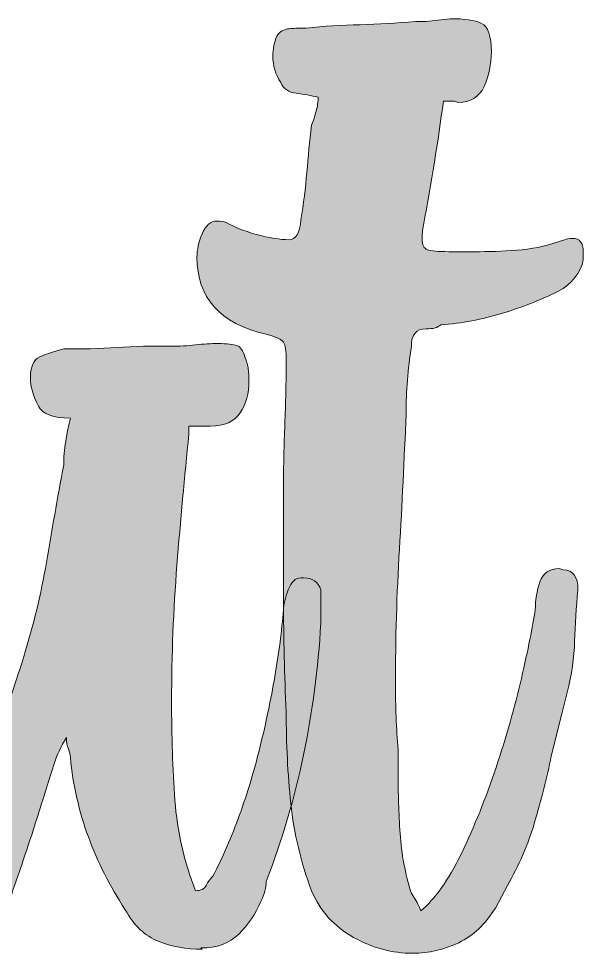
# Model space of a CAD drawing. Header units: inches. Extents: x 199 to 881, y -919 to -164.
# Drawn here: x 718.5 to 881.4, y -461.3 to -191.4 of the extents above; entities that cross this region are included whole.
import ezdxf

# ---------------------------------------------------------------- set-up
doc = ezdxf.new("R2010")
doc.units = ezdxf.units.IN
doc.header["$MEASUREMENT"] = 0
doc.layers.add('Layer 1', color=7, linetype='Continuous')

# ---------------------------------------------------------------- blocks, each defined once
blk = doc.blocks.new('block 4')
at = {"layer": 'Layer 1', "true_color": 0x040404}
h = blk.add_hatch(color=18, dxfattribs=at)
h.dxf.hatch_style = 2
edge = h.paths.add_edge_path()
edge.add_spline(control_points=[(854.91, -201.01), (854.91, -204.6), (854.21, -207.93), (852.8, -211.01), (851.39, -214.09), (848.89, -215.62), (845.3, -215.62), (845.3, -215.62), (844.15, -215.24), (844.15, -215.24), (844.15, -215.24), (843.76, -215.24), (843.76, -215.24), (843.76, -215.24), (841.07, -215.24), (841.07, -215.24), (839.53, -226.77), (837.61, -238.69), (835.3, -251), (835.04, -252.28), (834.92, -253.69), (834.92, -255.23), (834.92, -256.77), (835.43, -257.73), (836.46, -258.11), (837.48, -258.5), (839.53, -258.69), (842.61, -258.69), (842.61, -258.69), (851.45, -258.69), (851.45, -258.69), (855.55, -258.69), (859.65, -258.5), (863.76, -258.11), (867.86, -257.73), (871.96, -256.77), (876.06, -255.23), (876.57, -254.98), (877.34, -254.84), (878.37, -254.84), (880.42, -254.84), (881.44, -256.13), (881.44, -258.69), (881.44, -258.69), (881.44, -261), (881.44, -261), (880.68, -264.84), (878.24, -267.92), (874.14, -270.23), (868.76, -272.79), (863.31, -274.91), (857.8, -276.57), (852.28, -278.24), (846.45, -279.33), (840.3, -279.84), (839.53, -280.61), (838.12, -280.99), (836.07, -280.99), (833.25, -280.99), (831.84, -282.66), (831.84, -285.99), (831.33, -289.33), (830.94, -292.59), (830.69, -295.8), (830.43, -299.01), (830.3, -302.27), (830.3, -305.6), (829.79, -318.67), (829.15, -331.69), (828.38, -344.63), (827.61, -357.58), (827.23, -370.58), (827.23, -383.66), (827.23, -386.73), (827.29, -389.88), (827.42, -393.08), (827.55, -396.29), (827.74, -399.42), (828, -402.5), (828, -402.5), (828, -409.04), (828, -409.04), (828, -414.94), (828.19, -420.83), (828.58, -426.73), (828.96, -432.63), (830.05, -438.39), (831.84, -444.03), (832.35, -444.8), (832.8, -445.51), (833.19, -446.14), (833.57, -446.79), (834.02, -447.75), (834.54, -449.03), (838.63, -445.7), (842.54, -440.18), (846.26, -432.49), (849.98, -424.8), (853.31, -416.54), (856.26, -407.69), (859.2, -398.85), (861.64, -390.26), (863.57, -381.93), (865.49, -373.6), (866.84, -367), (867.6, -362.13), (867.6, -359.31), (868.05, -356.62), (868.95, -354.05), (869.84, -351.49), (871.7, -350.21), (874.52, -350.21), (874.52, -350.21), (875.68, -350.59), (875.68, -350.59), (878.5, -350.59), (879.91, -352.51), (879.91, -356.36), (879.39, -361.49), (879.07, -366.42), (878.95, -371.16), (878.81, -375.91), (878.11, -380.84), (876.83, -385.97), (876.57, -386.99), (876.32, -388.02), (876.06, -389.04), (875.8, -390.07), (875.55, -391.1), (875.29, -392.12), (875.29, -392.12), (872.22, -404.42), (872.22, -404.42), (870.93, -410.58), (869.33, -416.92), (867.41, -423.46), (865.49, -429.99), (862.86, -436.09), (859.53, -441.72), (859.53, -441.72), (856.07, -448.26), (856.07, -448.26), (853.24, -452.87), (849.72, -456.21), (845.49, -458.26), (841.27, -460.31), (836.84, -461.33), (832.23, -461.33), (826.33, -461.33), (820.63, -459.79), (815.12, -456.72), (809.6, -453.64), (805.56, -449.16), (803.01, -443.26), (799.93, -435.06), (797.94, -426.67), (797.04, -418.07), (796.14, -409.49), (795.7, -400.71), (795.7, -391.73), (795.18, -380.97), (794.93, -370.2), (794.93, -359.43), (794.93, -348.67), (794.93, -337.65), (794.93, -326.37), (794.93, -320.47), (795.06, -314.51), (795.31, -308.49), (795.57, -302.47), (795.7, -296.37), (795.7, -290.22), (795.7, -287.4), (795.44, -285.61), (794.93, -284.84), (794.41, -284.07), (792.75, -283.3), (789.93, -282.53), (776.6, -279.45), (769.94, -272.02), (769.94, -260.23), (769.94, -258.18), (770.45, -255.94), (771.47, -253.5), (772.5, -251.07), (773.91, -249.85), (775.7, -249.85), (776.73, -249.85), (777.63, -249.98), (778.39, -250.23), (780.44, -251.52), (783.33, -252.67), (787.05, -253.69), (790.76, -254.72), (793.9, -255.23), (796.47, -255.23), (798.52, -255.23), (799.67, -253.31), (799.93, -249.46), (800.7, -244.85), (801.27, -240.3), (801.66, -235.81), (802.04, -231.33), (802.49, -226.77), (803.01, -222.16), (803.52, -220.88), (803.97, -219.54), (804.35, -218.12), (804.73, -216.72), (804.93, -215.37), (804.93, -214.09), (802.87, -213.58), (800.76, -213.19), (798.58, -212.93), (796.4, -212.68), (794.93, -211.65), (794.16, -209.86), (792.62, -207.55), (791.85, -204.99), (791.85, -202.17), (791.85, -200.12), (792.24, -198.19), (793.01, -196.4), (793.78, -195.12), (794.99, -194.41), (796.66, -194.28), (798.32, -194.16), (799.93, -194.09), (801.47, -194.09), (806.59, -193.58), (811.78, -193.26), (817.04, -193.13), (822.29, -193), (827.61, -192.69), (833, -192.17), (833, -192.17), (836.07, -192.17), (836.07, -192.17), (836.07, -192.17), (842.99, -191.4), (842.99, -191.4), (847.09, -191.4), (850.11, -191.85), (852.03, -192.75), (853.95, -193.65), (854.91, -196.4), (854.91, -201.01)], knot_values=[0, 0, 0, 0, 1, 1, 1, 2, 2, 2, 3, 3, 3, 4, 4, 4, 5, 5, 5, 6, 6, 6, 7, 7, 7, 8, 8, 8, 9, 9, 9, 10, 10, 10, 11, 11, 11, 12, 12, 12, 13, 13, 13, 14, 14, 14, 15, 15, 15, 16, 16, 16, 17, 17, 17, 18, 18, 18, 19, 19, 19, 20, 20, 20, 21, 21, 21, 22, 22, 22, 23, 23, 23, 24, 24, 24, 25, 25, 25, 26, 26, 26, 27, 27, 27, 28, 28, 28, 29, 29, 29, 30, 30, 30, 31, 31, 31, 32, 32, 32, 33, 33, 33, 34, 34, 34, 35, 35, 35, 36, 36, 36, 37, 37, 37, 38, 38, 38, 39, 39, 39, 40, 40, 40, 41, 41, 41, 42, 42, 42, 43, 43, 43, 44, 44, 44, 45, 45, 45, 46, 46, 46, 47, 47, 47, 48, 48, 48, 49, 49, 49, 50, 50, 50, 51, 51, 51, 52, 52, 52, 53, 53, 53, 54, 54, 54, 55, 55, 55, 56, 56, 56, 57, 57, 57, 58, 58, 58, 59, 59, 59, 60, 60, 60, 61, 61, 61, 62, 62, 62, 63, 63, 63, 64, 64, 64, 65, 65, 65, 66, 66, 66, 67, 67, 67, 68, 68, 68, 69, 69, 69, 70, 70, 70, 71, 71, 71, 72, 72, 72, 73, 73, 73, 74, 74, 74, 75, 75, 75, 76, 76, 76, 77, 77, 77, 78, 78, 78, 79, 79, 79, 80, 80, 80, 81, 81, 81, 82, 82, 82, 82], degree=3, periodic=1)
h = blk.add_hatch(color=18, dxfattribs=at)
h.dxf.hatch_style = 2
edge = h.paths.add_edge_path()
edge.add_spline(control_points=[(762.63, -388.27), (762.63, -398.53), (762.95, -408.14), (763.6, -417.11), (764.23, -426.09), (766.22, -434.8), (769.56, -443.26), (771.09, -443.26), (772.11, -442.75), (772.63, -441.72), (773.14, -440.7), (773.79, -439.8), (774.56, -439.03), (777.37, -433.65), (779.94, -427.75), (782.24, -421.34), (784.55, -414.94), (786.54, -408.33), (788.2, -401.54), (789.87, -394.75), (791.28, -388.02), (792.43, -381.35), (793.59, -374.69), (794.42, -368.28), (794.93, -362.13), (794.93, -360.59), (795.38, -358.67), (796.28, -356.36), (797.18, -354.05), (798.39, -352.9), (799.93, -352.9), (799.93, -352.9), (800.7, -352.9), (800.7, -352.9), (803.26, -352.9), (804.93, -354.05), (805.7, -356.36), (805.7, -356.36), (805.7, -365.97), (805.7, -365.97), (804.93, -379.04), (803.26, -391.73), (800.7, -404.04), (798.14, -416.34), (794.55, -428.52), (789.94, -440.57), (789.94, -442.36), (789.42, -444.29), (788.4, -446.34), (786.86, -449.93), (784.74, -453.06), (782.05, -455.76), (779.36, -458.45), (775.71, -459.79), (771.09, -459.79), (771.09, -459.79), (771.48, -460.18), (771.48, -460.18), (766.86, -460.18), (762.63, -459.41), (758.79, -457.87), (754.95, -456.33), (751.74, -453.26), (749.18, -448.64), (744.82, -441.98), (741.29, -434.99), (738.6, -427.69), (735.91, -420.38), (734.18, -412.76), (733.41, -404.81), (733.41, -404.04), (733.22, -403.21), (732.84, -402.31), (732.45, -401.41), (732.26, -400.33), (732.26, -399.04), (730.72, -401.61), (729.57, -404.04), (728.8, -406.35), (728.03, -408.65), (727.26, -411.09), (726.49, -413.65), (724.69, -419.55), (722.84, -425.38), (720.91, -431.15), (718.99, -436.91), (717, -442.75), (714.95, -448.64), (712.9, -453), (710.15, -456.08), (706.69, -457.87), (703.23, -459.67), (699.32, -460.56), (694.96, -460.56), (688.04, -460.56), (682.21, -458.58), (677.46, -454.6), (672.72, -450.63), (668.81, -445.7), (665.74, -439.8), (662.66, -433.91), (660.41, -427.56), (659.01, -420.76), (657.6, -413.98), (656.89, -407.76), (656.89, -402.11), (656.63, -398.02), (656.51, -393.98), (656.51, -390), (656.51, -386.03), (656.51, -381.87), (656.51, -377.51), (656.51, -367.51), (656.83, -357.45), (657.47, -347.32), (658.11, -337.2), (659.33, -327.14), (661.12, -317.14), (661.38, -316.88), (661.51, -316.5), (661.51, -315.98), (661.51, -315.98), (662.28, -313.29), (662.28, -313.29), (662.28, -313.04), (662.34, -312.85), (662.47, -312.71), (662.59, -312.59), (662.66, -312.4), (662.66, -312.14), (661.63, -312.14), (661.12, -311.75), (661.12, -310.99), (657.02, -310.99), (653.75, -310.35), (651.32, -309.06), (648.88, -307.78), (647.66, -305.09), (647.66, -300.99), (647.66, -298.68), (648.3, -296.5), (649.59, -294.45), (650.1, -293.17), (651.12, -292.47), (652.66, -292.34), (654.2, -292.21), (655.61, -292.14), (656.89, -292.14), (658.17, -291.89), (659.52, -291.76), (660.93, -291.76), (662.34, -291.76), (663.68, -291.76), (664.97, -291.76), (664.97, -291.76), (680.35, -290.61), (680.35, -290.61), (681.63, -290.61), (682.97, -290.54), (684.39, -290.41), (685.79, -290.29), (687.14, -290.22), (688.42, -290.22), (688.42, -290.22), (691.88, -290.22), (691.88, -290.22), (691.88, -290.22), (699.19, -289.45), (699.19, -289.45), (702.78, -289.45), (705.66, -289.97), (707.84, -290.99), (710.02, -292.02), (711.11, -294.71), (711.11, -299.06), (711.11, -302.66), (710.21, -305.93), (708.42, -308.87), (706.62, -311.82), (703.8, -313.29), (699.96, -313.29), (699.96, -313.29), (694.96, -313.29), (694.96, -313.29), (694.96, -313.29), (694.96, -315.98), (694.96, -315.98), (693.67, -330.6), (692.59, -344.95), (691.69, -359.05), (690.79, -373.15), (690.35, -387.89), (690.35, -403.27), (690.35, -407.37), (690.47, -411.41), (690.73, -415.38), (690.98, -419.36), (691.37, -423.4), (691.88, -427.49), (691.88, -428.78), (692.01, -430.06), (692.27, -431.34), (692.52, -432.63), (692.91, -433.91), (693.42, -435.18), (693.42, -435.44), (693.55, -435.57), (693.81, -435.57), (694.32, -436.09), (694.83, -436.47), (695.34, -436.72), (696.62, -435.95), (697.58, -434.87), (698.23, -433.45), (698.86, -432.05), (699.57, -430.7), (700.34, -429.42), (702.39, -425.32), (704.31, -421.15), (706.11, -416.92), (707.9, -412.69), (709.44, -408.27), (710.72, -403.65), (712, -399.04), (713.48, -394.49), (715.15, -390), (716.81, -385.52), (718.41, -380.71), (719.95, -375.58), (722.77, -366.61), (724.95, -357.58), (726.49, -348.48), (728.03, -339.38), (729.69, -329.96), (731.49, -320.21), (731.49, -318.16), (731.68, -315.92), (732.07, -313.48), (732.45, -311.05), (732.89, -308.81), (733.41, -306.76), (728.54, -306.76), (725.46, -305.6), (724.18, -303.29), (722.65, -300.22), (721.88, -297.53), (721.88, -295.22), (721.88, -291.89), (722.77, -289.84), (724.57, -289.07), (726.36, -288.3), (728.67, -287.53), (731.49, -286.76), (731.49, -286.76), (739.18, -286.76), (739.18, -286.76), (739.18, -286.76), (754.56, -285.99), (754.56, -285.99), (754.56, -285.99), (762.25, -285.99), (762.25, -285.99), (764.81, -285.99), (767.25, -285.86), (769.56, -285.61), (771.86, -285.36), (774.04, -285.22), (776.09, -285.22), (778.65, -285.22), (780.45, -285.42), (781.48, -285.8), (782.5, -286.18), (783.27, -287.28), (783.78, -289.07), (784.29, -290.35), (784.61, -291.51), (784.74, -292.53), (784.87, -293.56), (784.94, -294.71), (784.94, -295.99), (784.94, -299.58), (784.1, -302.66), (782.44, -305.22), (780.77, -307.78), (777.88, -309.06), (773.79, -309.06), (773.79, -309.06), (767.63, -309.06), (767.63, -309.06), (767.63, -309.06), (767.63, -311.37), (767.63, -311.37), (766.35, -323.68), (765.19, -336.3), (764.17, -349.25), (763.15, -362.19), (762.63, -375.2), (762.63, -388.27)], knot_values=[0, 0, 0, 0, 1, 1, 1, 2, 2, 2, 3, 3, 3, 4, 4, 4, 5, 5, 5, 6, 6, 6, 7, 7, 7, 8, 8, 8, 9, 9, 9, 10, 10, 10, 11, 11, 11, 12, 12, 12, 13, 13, 13, 14, 14, 14, 15, 15, 15, 16, 16, 16, 17, 17, 17, 18, 18, 18, 19, 19, 19, 20, 20, 20, 21, 21, 21, 22, 22, 22, 23, 23, 23, 24, 24, 24, 25, 25, 25, 26, 26, 26, 27, 27, 27, 28, 28, 28, 29, 29, 29, 30, 30, 30, 31, 31, 31, 32, 32, 32, 33, 33, 33, 34, 34, 34, 35, 35, 35, 36, 36, 36, 37, 37, 37, 38, 38, 38, 39, 39, 39, 40, 40, 40, 41, 41, 41, 42, 42, 42, 43, 43, 43, 44, 44, 44, 45, 45, 45, 46, 46, 46, 47, 47, 47, 48, 48, 48, 49, 49, 49, 50, 50, 50, 51, 51, 51, 52, 52, 52, 53, 53, 53, 54, 54, 54, 55, 55, 55, 56, 56, 56, 57, 57, 57, 58, 58, 58, 59, 59, 59, 60, 60, 60, 61, 61, 61, 62, 62, 62, 63, 63, 63, 64, 64, 64, 65, 65, 65, 66, 66, 66, 67, 67, 67, 68, 68, 68, 69, 69, 69, 70, 70, 70, 71, 71, 71, 72, 72, 72, 73, 73, 73, 74, 74, 74, 75, 75, 75, 76, 76, 76, 77, 77, 77, 78, 78, 78, 79, 79, 79, 80, 80, 80, 81, 81, 81, 82, 82, 82, 83, 83, 83, 84, 84, 84, 85, 85, 85, 86, 86, 86, 87, 87, 87, 88, 88, 88, 89, 89, 89, 90, 90, 90, 91, 91, 91, 92, 92, 92, 93, 93, 93, 94, 94, 94, 95, 95, 95, 96, 96, 96, 97, 97, 97, 98, 98, 98, 99, 99, 99, 99], degree=3, periodic=1)
at = {"layer": 'Layer 1', "lineweight": 0}
for points, knots in [([(854.91, -201.01), (854.91, -204.6), (854.21, -207.93), (852.8, -211.01), (851.39, -214.09), (848.89, -215.62), (845.3, -215.62), (845.3, -215.62), (844.15, -215.24), (844.15, -215.24), (844.15, -215.24), (843.76, -215.24), (843.76, -215.24), (843.76, -215.24), (841.07, -215.24), (841.07, -215.24), (839.53, -226.77), (837.61, -238.69), (835.3, -251), (835.04, -252.28), (834.92, -253.69), (834.92, -255.23), (834.92, -256.77), (835.43, -257.73), (836.46, -258.11), (837.48, -258.5), (839.53, -258.69), (842.61, -258.69), (842.61, -258.69), (851.45, -258.69), (851.45, -258.69), (855.55, -258.69), (859.65, -258.5), (863.76, -258.11), (867.86, -257.73), (871.96, -256.77), (876.06, -255.23), (876.57, -254.98), (877.34, -254.84), (878.37, -254.84), (880.42, -254.84), (881.44, -256.13), (881.44, -258.69), (881.44, -258.69), (881.44, -261), (881.44, -261), (880.68, -264.84), (878.24, -267.92), (874.14, -270.23), (868.76, -272.79), (863.31, -274.91), (857.8, -276.57), (852.28, -278.24), (846.45, -279.33), (840.3, -279.84), (839.53, -280.61), (838.12, -280.99), (836.07, -280.99), (833.25, -280.99), (831.84, -282.66), (831.84, -285.99), (831.33, -289.33), (830.94, -292.59), (830.69, -295.8), (830.43, -299.01), (830.3, -302.27), (830.3, -305.6), (829.79, -318.67), (829.15, -331.69), (828.38, -344.63), (827.61, -357.58), (827.23, -370.58), (827.23, -383.66), (827.23, -386.73), (827.29, -389.88), (827.42, -393.08), (827.55, -396.29), (827.74, -399.42), (828, -402.5), (828, -402.5), (828, -409.04), (828, -409.04), (828, -414.94), (828.19, -420.83), (828.58, -426.73), (828.96, -432.63), (830.05, -438.39), (831.84, -444.03), (832.35, -444.8), (832.8, -445.51), (833.19, -446.14), (833.57, -446.79), (834.02, -447.75), (834.54, -449.03), (838.63, -445.7), (842.54, -440.18), (846.26, -432.49), (849.98, -424.8), (853.31, -416.54), (856.26, -407.69), (859.2, -398.85), (861.64, -390.26), (863.57, -381.93), (865.49, -373.6), (866.84, -367), (867.6, -362.13), (867.6, -359.31), (868.05, -356.62), (868.95, -354.05), (869.84, -351.49), (871.7, -350.21), (874.52, -350.21), (874.52, -350.21), (875.68, -350.59), (875.68, -350.59), (878.5, -350.59), (879.91, -352.51), (879.91, -356.36), (879.39, -361.49), (879.07, -366.42), (878.95, -371.16), (878.81, -375.91), (878.11, -380.84), (876.83, -385.97), (876.57, -386.99), (876.32, -388.02), (876.06, -389.04), (875.8, -390.07), (875.55, -391.1), (875.29, -392.12), (875.29, -392.12), (872.22, -404.42), (872.22, -404.42), (870.93, -410.58), (869.33, -416.92), (867.41, -423.46), (865.49, -429.99), (862.86, -436.09), (859.53, -441.72), (859.53, -441.72), (856.07, -448.26), (856.07, -448.26), (853.24, -452.87), (849.72, -456.21), (845.49, -458.26), (841.27, -460.31), (836.84, -461.33), (832.23, -461.33), (826.33, -461.33), (820.63, -459.79), (815.12, -456.72), (809.6, -453.64), (805.56, -449.16), (803.01, -443.26), (799.93, -435.06), (797.94, -426.67), (797.04, -418.07), (796.14, -409.49), (795.7, -400.71), (795.7, -391.73), (795.18, -380.97), (794.93, -370.2), (794.93, -359.43), (794.93, -348.67), (794.93, -337.65), (794.93, -326.37), (794.93, -320.47), (795.06, -314.51), (795.31, -308.49), (795.57, -302.47), (795.7, -296.37), (795.7, -290.22), (795.7, -287.4), (795.44, -285.61), (794.93, -284.84), (794.41, -284.07), (792.75, -283.3), (789.93, -282.53), (776.6, -279.45), (769.94, -272.02), (769.94, -260.23), (769.94, -258.18), (770.45, -255.94), (771.47, -253.5), (772.5, -251.07), (773.91, -249.85), (775.7, -249.85), (776.73, -249.85), (777.63, -249.98), (778.39, -250.23), (780.44, -251.52), (783.33, -252.67), (787.05, -253.69), (790.76, -254.72), (793.9, -255.23), (796.47, -255.23), (798.52, -255.23), (799.67, -253.31), (799.93, -249.46), (800.7, -244.85), (801.27, -240.3), (801.66, -235.81), (802.04, -231.33), (802.49, -226.77), (803.01, -222.16), (803.52, -220.88), (803.97, -219.54), (804.35, -218.12), (804.73, -216.72), (804.93, -215.37), (804.93, -214.09), (802.87, -213.58), (800.76, -213.19), (798.58, -212.93), (796.4, -212.68), (794.93, -211.65), (794.16, -209.86), (792.62, -207.55), (791.85, -204.99), (791.85, -202.17), (791.85, -200.12), (792.24, -198.19), (793.01, -196.4), (793.78, -195.12), (794.99, -194.41), (796.66, -194.28), (798.32, -194.16), (799.93, -194.09), (801.47, -194.09), (806.59, -193.58), (811.78, -193.26), (817.04, -193.13), (822.29, -193), (827.61, -192.69), (833, -192.17), (833, -192.17), (836.07, -192.17), (836.07, -192.17), (836.07, -192.17), (842.99, -191.4), (842.99, -191.4), (847.09, -191.4), (850.11, -191.85), (852.03, -192.75), (853.95, -193.65), (854.91, -196.4), (854.91, -201.01)], [0, 0, 0, 0, 1, 1, 1, 2, 2, 2, 3, 3, 3, 4, 4, 4, 5, 5, 5, 6, 6, 6, 7, 7, 7, 8, 8, 8, 9, 9, 9, 10, 10, 10, 11, 11, 11, 12, 12, 12, 13, 13, 13, 14, 14, 14, 15, 15, 15, 16, 16, 16, 17, 17, 17, 18, 18, 18, 19, 19, 19, 20, 20, 20, 21, 21, 21, 22, 22, 22, 23, 23, 23, 24, 24, 24, 25, 25, 25, 26, 26, 26, 27, 27, 27, 28, 28, 28, 29, 29, 29, 30, 30, 30, 31, 31, 31, 32, 32, 32, 33, 33, 33, 34, 34, 34, 35, 35, 35, 36, 36, 36, 37, 37, 37, 38, 38, 38, 39, 39, 39, 40, 40, 40, 41, 41, 41, 42, 42, 42, 43, 43, 43, 44, 44, 44, 45, 45, 45, 46, 46, 46, 47, 47, 47, 48, 48, 48, 49, 49, 49, 50, 50, 50, 51, 51, 51, 52, 52, 52, 53, 53, 53, 54, 54, 54, 55, 55, 55, 56, 56, 56, 57, 57, 57, 58, 58, 58, 59, 59, 59, 60, 60, 60, 61, 61, 61, 62, 62, 62, 63, 63, 63, 64, 64, 64, 65, 65, 65, 66, 66, 66, 67, 67, 67, 68, 68, 68, 69, 69, 69, 70, 70, 70, 71, 71, 71, 72, 72, 72, 73, 73, 73, 74, 74, 74, 75, 75, 75, 76, 76, 76, 77, 77, 77, 78, 78, 78, 79, 79, 79, 80, 80, 80, 81, 81, 81, 82, 82, 82, 82]), ([(762.63, -388.27), (762.63, -398.53), (762.95, -408.14), (763.6, -417.11), (764.23, -426.09), (766.22, -434.8), (769.56, -443.26), (771.09, -443.26), (772.11, -442.75), (772.63, -441.72), (773.14, -440.7), (773.79, -439.8), (774.56, -439.03), (777.37, -433.65), (779.94, -427.75), (782.24, -421.34), (784.55, -414.94), (786.54, -408.33), (788.2, -401.54), (789.87, -394.75), (791.28, -388.02), (792.43, -381.35), (793.59, -374.69), (794.42, -368.28), (794.93, -362.13), (794.93, -360.59), (795.38, -358.67), (796.28, -356.36), (797.18, -354.05), (798.39, -352.9), (799.93, -352.9), (799.93, -352.9), (800.7, -352.9), (800.7, -352.9), (803.26, -352.9), (804.93, -354.05), (805.7, -356.36), (805.7, -356.36), (805.7, -365.97), (805.7, -365.97), (804.93, -379.04), (803.26, -391.73), (800.7, -404.04), (798.14, -416.34), (794.55, -428.52), (789.94, -440.57), (789.94, -442.36), (789.42, -444.29), (788.4, -446.34), (786.86, -449.93), (784.74, -453.06), (782.05, -455.76), (779.36, -458.45), (775.71, -459.79), (771.09, -459.79), (771.09, -459.79), (771.48, -460.18), (771.48, -460.18), (766.86, -460.18), (762.63, -459.41), (758.79, -457.87), (754.95, -456.33), (751.74, -453.26), (749.18, -448.64), (744.82, -441.98), (741.29, -434.99), (738.6, -427.69), (735.91, -420.38), (734.18, -412.76), (733.41, -404.81), (733.41, -404.04), (733.22, -403.21), (732.84, -402.31), (732.45, -401.41), (732.26, -400.33), (732.26, -399.04), (730.72, -401.61), (729.57, -404.04), (728.8, -406.35), (728.03, -408.65), (727.26, -411.09), (726.49, -413.65), (724.69, -419.55), (722.84, -425.38), (720.91, -431.15), (718.99, -436.91), (717, -442.75), (714.95, -448.64), (712.9, -453), (710.15, -456.08), (706.69, -457.87), (703.23, -459.67), (699.32, -460.56), (694.96, -460.56), (688.04, -460.56), (682.21, -458.58), (677.46, -454.6), (672.72, -450.63), (668.81, -445.7), (665.74, -439.8), (662.66, -433.91), (660.41, -427.56), (659.01, -420.76), (657.6, -413.98), (656.89, -407.76), (656.89, -402.11), (656.63, -398.02), (656.51, -393.98), (656.51, -390), (656.51, -386.03), (656.51, -381.87), (656.51, -377.51), (656.51, -367.51), (656.83, -357.45), (657.47, -347.32), (658.11, -337.2), (659.33, -327.14), (661.12, -317.14), (661.38, -316.88), (661.51, -316.5), (661.51, -315.98), (661.51, -315.98), (662.28, -313.29), (662.28, -313.29), (662.28, -313.04), (662.34, -312.85), (662.47, -312.71), (662.59, -312.59), (662.66, -312.4), (662.66, -312.14), (661.63, -312.14), (661.12, -311.75), (661.12, -310.99), (657.02, -310.99), (653.75, -310.35), (651.32, -309.06), (648.88, -307.78), (647.66, -305.09), (647.66, -300.99), (647.66, -298.68), (648.3, -296.5), (649.59, -294.45), (650.1, -293.17), (651.12, -292.47), (652.66, -292.34), (654.2, -292.21), (655.61, -292.14), (656.89, -292.14), (658.17, -291.89), (659.52, -291.76), (660.93, -291.76), (662.34, -291.76), (663.68, -291.76), (664.97, -291.76), (664.97, -291.76), (680.35, -290.61), (680.35, -290.61), (681.63, -290.61), (682.97, -290.54), (684.39, -290.41), (685.79, -290.29), (687.14, -290.22), (688.42, -290.22), (688.42, -290.22), (691.88, -290.22), (691.88, -290.22), (691.88, -290.22), (699.19, -289.45), (699.19, -289.45), (702.78, -289.45), (705.66, -289.97), (707.84, -290.99), (710.02, -292.02), (711.11, -294.71), (711.11, -299.06), (711.11, -302.66), (710.21, -305.93), (708.42, -308.87), (706.62, -311.82), (703.8, -313.29), (699.96, -313.29), (699.96, -313.29), (694.96, -313.29), (694.96, -313.29), (694.96, -313.29), (694.96, -315.98), (694.96, -315.98), (693.67, -330.6), (692.59, -344.95), (691.69, -359.05), (690.79, -373.15), (690.35, -387.89), (690.35, -403.27), (690.35, -407.37), (690.47, -411.41), (690.73, -415.38), (690.98, -419.36), (691.37, -423.4), (691.88, -427.49), (691.88, -428.78), (692.01, -430.06), (692.27, -431.34), (692.52, -432.63), (692.91, -433.91), (693.42, -435.18), (693.42, -435.44), (693.55, -435.57), (693.81, -435.57), (694.32, -436.09), (694.83, -436.47), (695.34, -436.72), (696.62, -435.95), (697.58, -434.87), (698.23, -433.45), (698.86, -432.05), (699.57, -430.7), (700.34, -429.42), (702.39, -425.32), (704.31, -421.15), (706.11, -416.92), (707.9, -412.69), (709.44, -408.27), (710.72, -403.65), (712, -399.04), (713.48, -394.49), (715.15, -390), (716.81, -385.52), (718.41, -380.71), (719.95, -375.58), (722.77, -366.61), (724.95, -357.58), (726.49, -348.48), (728.03, -339.38), (729.69, -329.96), (731.49, -320.21), (731.49, -318.16), (731.68, -315.92), (732.07, -313.48), (732.45, -311.05), (732.89, -308.81), (733.41, -306.76), (728.54, -306.76), (725.46, -305.6), (724.18, -303.29), (722.65, -300.22), (721.88, -297.53), (721.88, -295.22), (721.88, -291.89), (722.77, -289.84), (724.57, -289.07), (726.36, -288.3), (728.67, -287.53), (731.49, -286.76), (731.49, -286.76), (739.18, -286.76), (739.18, -286.76), (739.18, -286.76), (754.56, -285.99), (754.56, -285.99), (754.56, -285.99), (762.25, -285.99), (762.25, -285.99), (764.81, -285.99), (767.25, -285.86), (769.56, -285.61), (771.86, -285.36), (774.04, -285.22), (776.09, -285.22), (778.65, -285.22), (780.45, -285.42), (781.48, -285.8), (782.5, -286.18), (783.27, -287.28), (783.78, -289.07), (784.29, -290.35), (784.61, -291.51), (784.74, -292.53), (784.87, -293.56), (784.94, -294.71), (784.94, -295.99), (784.94, -299.58), (784.1, -302.66), (782.44, -305.22), (780.77, -307.78), (777.88, -309.06), (773.79, -309.06), (773.79, -309.06), (767.63, -309.06), (767.63, -309.06), (767.63, -309.06), (767.63, -311.37), (767.63, -311.37), (766.35, -323.68), (765.19, -336.3), (764.17, -349.25), (763.15, -362.19), (762.63, -375.2), (762.63, -388.27)], [0, 0, 0, 0, 1, 1, 1, 2, 2, 2, 3, 3, 3, 4, 4, 4, 5, 5, 5, 6, 6, 6, 7, 7, 7, 8, 8, 8, 9, 9, 9, 10, 10, 10, 11, 11, 11, 12, 12, 12, 13, 13, 13, 14, 14, 14, 15, 15, 15, 16, 16, 16, 17, 17, 17, 18, 18, 18, 19, 19, 19, 20, 20, 20, 21, 21, 21, 22, 22, 22, 23, 23, 23, 24, 24, 24, 25, 25, 25, 26, 26, 26, 27, 27, 27, 28, 28, 28, 29, 29, 29, 30, 30, 30, 31, 31, 31, 32, 32, 32, 33, 33, 33, 34, 34, 34, 35, 35, 35, 36, 36, 36, 37, 37, 37, 38, 38, 38, 39, 39, 39, 40, 40, 40, 41, 41, 41, 42, 42, 42, 43, 43, 43, 44, 44, 44, 45, 45, 45, 46, 46, 46, 47, 47, 47, 48, 48, 48, 49, 49, 49, 50, 50, 50, 51, 51, 51, 52, 52, 52, 53, 53, 53, 54, 54, 54, 55, 55, 55, 56, 56, 56, 57, 57, 57, 58, 58, 58, 59, 59, 59, 60, 60, 60, 61, 61, 61, 62, 62, 62, 63, 63, 63, 64, 64, 64, 65, 65, 65, 66, 66, 66, 67, 67, 67, 68, 68, 68, 69, 69, 69, 70, 70, 70, 71, 71, 71, 72, 72, 72, 73, 73, 73, 74, 74, 74, 75, 75, 75, 76, 76, 76, 77, 77, 77, 78, 78, 78, 79, 79, 79, 80, 80, 80, 81, 81, 81, 82, 82, 82, 83, 83, 83, 84, 84, 84, 85, 85, 85, 86, 86, 86, 87, 87, 87, 88, 88, 88, 89, 89, 89, 90, 90, 90, 91, 91, 91, 92, 92, 92, 93, 93, 93, 94, 94, 94, 95, 95, 95, 96, 96, 96, 97, 97, 97, 98, 98, 98, 99, 99, 99, 99])]:
    blk.add_open_spline(points, degree=3, knots=knots, dxfattribs=at)
blk = doc.blocks.new('block 2')
at = {"layer": 'Layer 1'}
blk.add_blockref('block 4', (0, 0), dxfattribs=at)

msp = doc.modelspace()

# ---------------------------------------------------------------- block references
at = {"layer": 'Layer 1'}
msp.add_blockref('block 2', (0, 0), dxfattribs=at)

doc.saveas('drawing.dxf')
